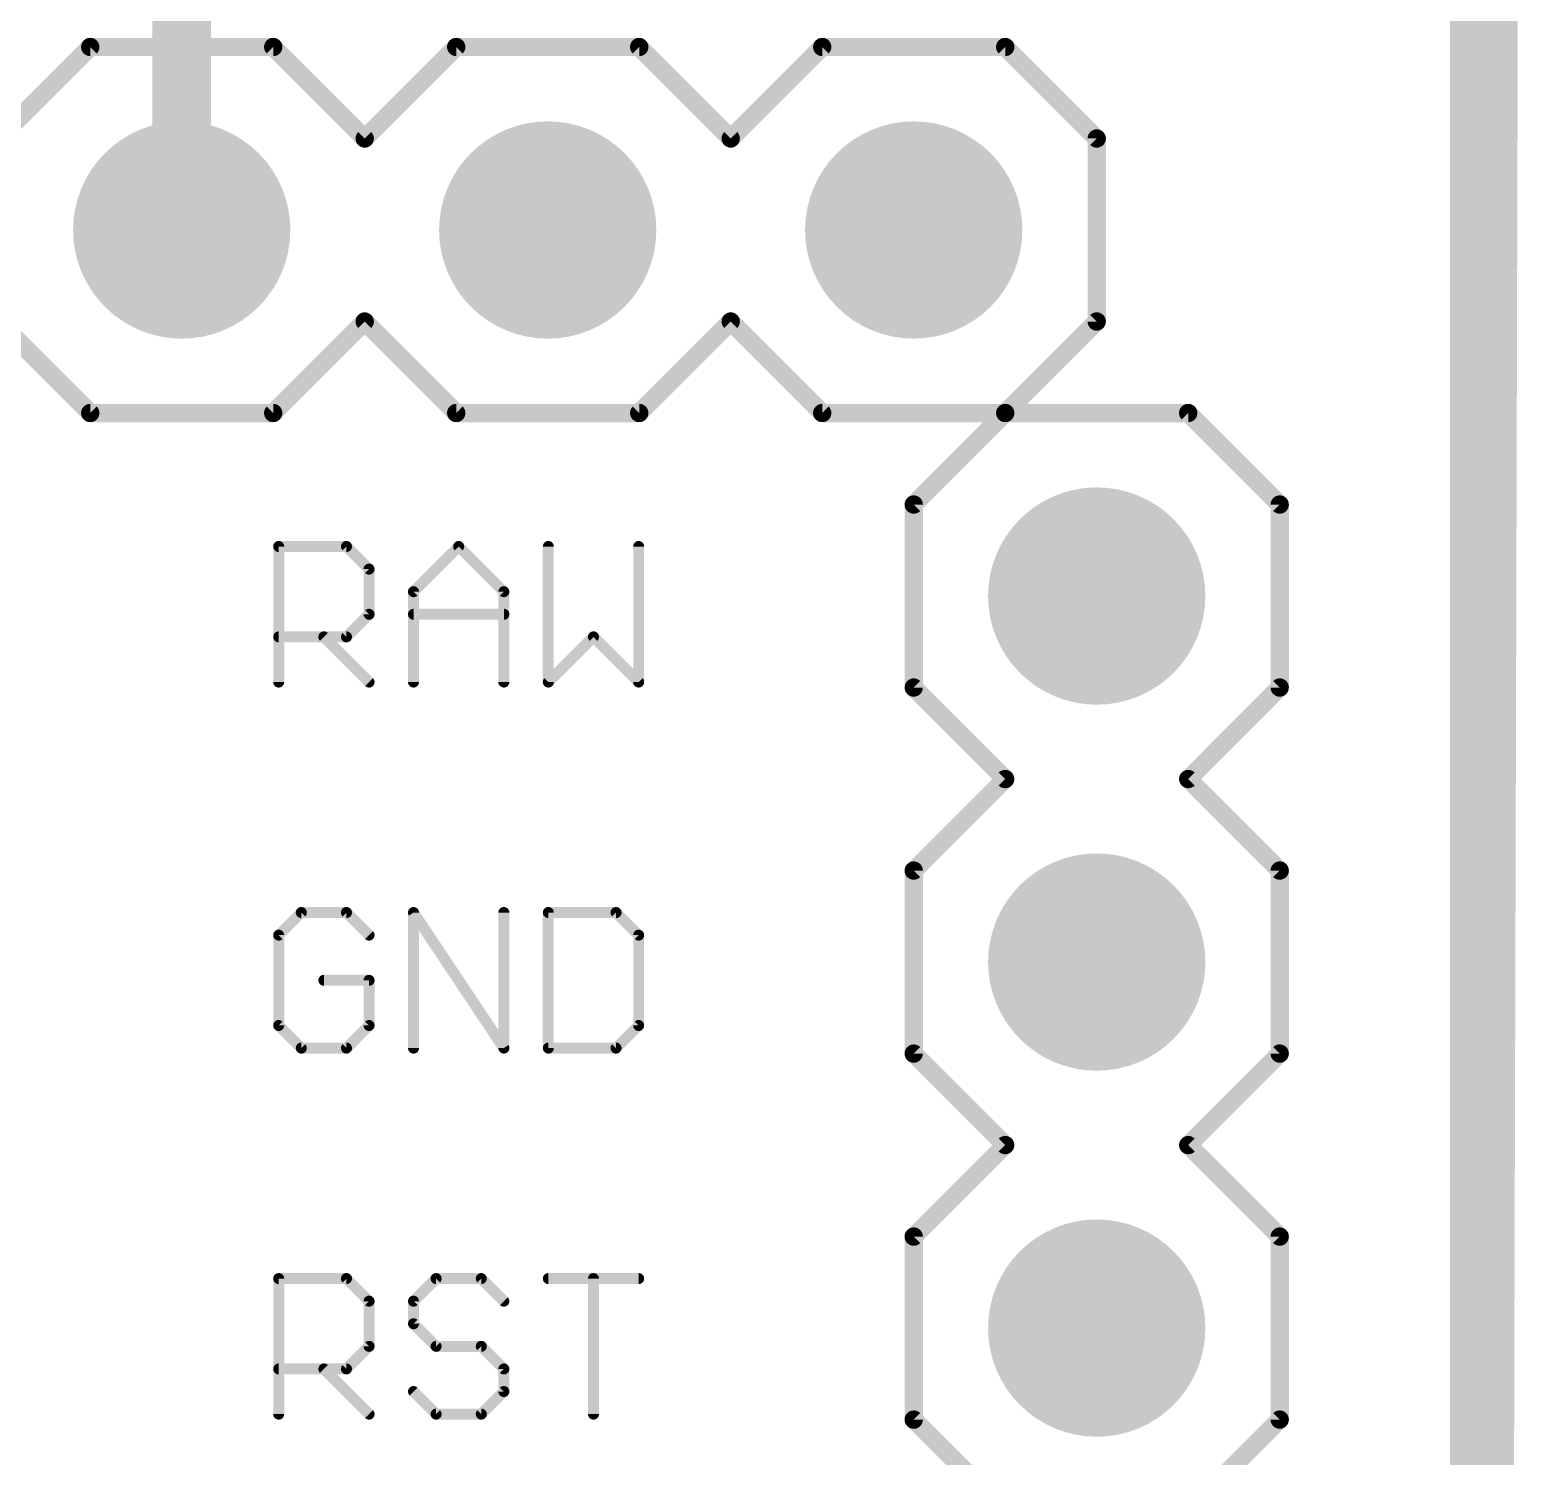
# Model space of a CAD drawing. Extents: x -14.3 to 43.3, y 12 to 70.9.
# Drawn here: x 29.31 to 39.67, y 37.29 to 47.19 of the extents above; entities that cross this region are included whole.
import ezdxf

# ---------------------------------------------------------------- set-up
doc = ezdxf.new("R2010")
doc.units = 0
for name, color, linetype in [('1', 22, 'CONTINUOUS'), ('16', 175, 'CONTINUOUS'), ('17', 82, 'CONTINUOUS'), ('20', 7, 'CONTINUOUS'), ('21', 253, 'CONTINUOUS')]:
    doc.layers.add(name, color=color, linetype=linetype)

# ---------------------------------------------------------------- blocks, each defined once
blk = doc.blocks.new('ROUNDP')
at = {"const_width": 0.5}
blk.add_lwpolyline([(0, -0.25, 1), (0, 0.25, 1), (0, -0.25)], format="xyb", dxfattribs=at)

msp = doc.modelspace()

# ---------------------------------------------------------------- linework, layer by layer
at = {"layer": '1', "const_width": 0.4064}
for points in [[(39.4462, 62.4078), (39.2938, 12.2174)], [(30.3655, 48.3335), (30.3655, 45.7999)]]:
    msp.add_lwpolyline(points, dxfattribs=at)
at = {"layer": '1', "const_width": 0.2032}
msp.add_lwpolyline([(30.2639, 45.7999, 1), (30.4671, 45.7999)], format="xyb", dxfattribs=at)
at = {"layer": '16', "const_width": 0.4064}
msp.add_lwpolyline([(39.4716, 61.5442), (39.3446, 12.446)], dxfattribs=at)
at = {"layer": '20', "const_width": 0.4064}
msp.add_lwpolyline([(39.37, 12.7), (39.37, 62.23)], dxfattribs=at)
at = {"layer": '21'}
for points, const_width in [([(29.7305, 47.0699), (29.0955, 46.4349)], 0.127), ([(31.0005, 47.0699), (29.7305, 47.0699)], 0.127), ([(31.6355, 46.4349), (31.0005, 47.0699)], 0.127), ([(32.2705, 47.0699), (31.6355, 46.4349)], 0.127), ([(33.5405, 47.0699), (32.2705, 47.0699)], 0.127), ([(34.1755, 46.4349), (33.5405, 47.0699)], 0.127), ([(34.8105, 47.0699), (34.1755, 46.4349)], 0.127), ([(36.0805, 47.0699), (34.8105, 47.0699)], 0.127), ([(36.7155, 46.4349), (36.0805, 47.0699)], 0.127), ([(36.7155, 45.1649), (36.7155, 46.4349)], 0.127), ([(29.0955, 45.1649), (29.7305, 44.5299)], 0.127), ([(31.0005, 44.5299), (31.6355, 45.1649)], 0.127), ([(31.6355, 45.1649), (32.2705, 44.5299)], 0.127), ([(33.5405, 44.5299), (34.1755, 45.1649)], 0.127), ([(34.1755, 45.1649), (34.8105, 44.5299)], 0.127), ([(36.0805, 44.5299), (36.7155, 45.1649)], 0.127), ([(31.0005, 44.5299), (29.7305, 44.5299)], 0.127), ([(33.5405, 44.5299), (32.2705, 44.5299)], 0.127), ([(36.0805, 44.5299), (34.8105, 44.5299)], 0.127), ([(36.0805, 44.5299), (35.4455, 43.8949)], 0.127), ([(37.3505, 44.5299), (36.0805, 44.5299)], 0.127), ([(37.9855, 43.8949), (37.3505, 44.5299)], 0.127), ([(35.4455, 43.8949), (35.4455, 42.6249)], 0.127), ([(37.9855, 42.6249), (37.9855, 43.8949)], 0.127), ([(31.0386, 42.663), (31.0386, 43.6036)], 0.0762), ([(31.0386, 43.6036), (31.5089, 43.6036)], 0.0762), ([(31.5089, 43.6036), (31.6656, 43.4468)], 0.0762), ([(31.9741, 43.2901), (32.2876, 43.6036)], 0.0762), ([(32.2876, 43.6036), (32.6012, 43.2901)], 0.0762), ([(32.9096, 43.6036), (32.9096, 42.663)], 0.0762), ([(33.5367, 42.663), (33.5367, 43.6036)], 0.0762), ([(31.6656, 43.4468), (31.6656, 43.1333)], 0.0762), ([(31.9741, 42.663), (31.9741, 43.2901)], 0.0762), ([(32.6012, 43.2901), (32.6012, 42.663)], 0.0762), ([(31.6656, 43.1333), (31.5089, 42.9765)], 0.0762), ([(31.9741, 43.1333), (32.6012, 43.1333)], 0.0762), ([(31.5089, 42.9765), (31.0386, 42.9765)], 0.0762), ([(31.3521, 42.9765), (31.6656, 42.663)], 0.0762), ([(32.9096, 42.663), (33.2231, 42.9765)], 0.0762), ([(33.2231, 42.9765), (33.5367, 42.663)], 0.0762), ([(35.4455, 42.6249), (36.0805, 41.9899)], 0.127), ([(37.3505, 41.9899), (37.9855, 42.6249)], 0.127), ([(36.0805, 41.9899), (35.4455, 41.3549)], 0.127), ([(37.9855, 41.3549), (37.3505, 41.9899)], 0.127), ([(35.4455, 41.3549), (35.4455, 40.0849)], 0.127), ([(37.9855, 40.0849), (37.9855, 41.3549)], 0.127), ([(31.1953, 41.0636), (31.0386, 40.9068)], 0.0762), ([(31.5089, 41.0636), (31.1953, 41.0636)], 0.0762), ([(31.6656, 40.9068), (31.5089, 41.0636)], 0.0762), ([(31.9741, 40.123), (31.9741, 41.0636)], 0.0762), ([(31.9741, 41.0636), (32.6012, 40.123)], 0.0762), ([(32.6012, 40.123), (32.6012, 41.0636)], 0.0762), ([(32.9096, 41.0636), (32.9096, 40.123)], 0.0762), ([(33.3799, 41.0636), (32.9096, 41.0636)], 0.0762), ([(33.5367, 40.9068), (33.3799, 41.0636)], 0.0762), ([(31.0386, 40.9068), (31.0386, 40.2798)], 0.0762), ([(33.5367, 40.2798), (33.5367, 40.9068)], 0.0762), ([(31.6656, 40.5933), (31.3521, 40.5933)], 0.0762), ([(31.6656, 40.2798), (31.6656, 40.5933)], 0.0762), ([(31.0386, 40.2798), (31.1953, 40.123)], 0.0762), ([(31.5089, 40.123), (31.6656, 40.2798)], 0.0762), ([(33.3799, 40.123), (33.5367, 40.2798)], 0.0762), ([(31.1953, 40.123), (31.5089, 40.123)], 0.0762), ([(32.9096, 40.123), (33.3799, 40.123)], 0.0762), ([(35.4455, 40.0849), (36.0805, 39.4499)], 0.127), ([(37.3505, 39.4499), (37.9855, 40.0849)], 0.127), ([(36.0805, 39.4499), (35.4455, 38.8149)], 0.127), ([(37.9855, 38.8149), (37.3505, 39.4499)], 0.127), ([(35.4455, 38.8149), (35.4455, 37.5449)], 0.127), ([(37.9855, 37.5449), (37.9855, 38.8149)], 0.127), ([(31.0386, 37.583), (31.0386, 38.5236)], 0.0762), ([(31.0386, 38.5236), (31.5089, 38.5236)], 0.0762), ([(31.5089, 38.5236), (31.6656, 38.3668)], 0.0762), ([(32.1308, 38.5236), (31.9741, 38.3668)], 0.0762), ([(32.4444, 38.5236), (32.1308, 38.5236)], 0.0762), ([(32.6012, 38.3668), (32.4444, 38.5236)], 0.0762), ([(32.9096, 38.5236), (33.5367, 38.5236)], 0.0762), ([(33.2231, 37.583), (33.2231, 38.5236)], 0.0762), ([(31.6656, 38.3668), (31.6656, 38.0533)], 0.0762), ([(31.9741, 38.3668), (31.9741, 38.2101)], 0.0762), ([(31.9741, 38.2101), (32.1308, 38.0533)], 0.0762), ([(31.6656, 38.0533), (31.5089, 37.8965)], 0.0762), ([(32.1308, 38.0533), (32.4444, 38.0533)], 0.0762), ([(32.4444, 38.0533), (32.6012, 37.8965)], 0.0762), ([(31.5089, 37.8965), (31.0386, 37.8965)], 0.0762), ([(31.3521, 37.8965), (31.6656, 37.583)], 0.0762), ([(32.6012, 37.8965), (32.6012, 37.7398)], 0.0762), ([(32.1308, 37.583), (31.9741, 37.7398)], 0.0762), ([(32.6012, 37.7398), (32.4444, 37.583)], 0.0762), ([(32.4444, 37.583), (32.1308, 37.583)], 0.0762), ([(35.4455, 37.5449), (36.0805, 36.9099)], 0.127), ([(37.3505, 36.9099), (37.9855, 37.5449)], 0.127)]:
    msp.add_lwpolyline(points, dxfattribs=dict(at, const_width=const_width))
for points, const_width in [([(29.7305, 47.1017, 1), (29.7305, 47.0382)], 0.0635), ([(29.7529, 47.0475, 1), (29.708, 47.0924)], 0.0635), ([(31.0229, 47.0924, 1), (30.978, 47.0475)], 0.0635), ([(31.0005, 47.0382, 1), (31.0005, 47.1017)], 0.0635), ([(32.2705, 47.1017, 1), (32.2705, 47.0382)], 0.0635), ([(32.2929, 47.0475, 1), (32.248, 47.0924)], 0.0635), ([(33.5629, 47.0924, 1), (33.518, 47.0475)], 0.0635), ([(33.5405, 47.0382, 1), (33.5405, 47.1017)], 0.0635), ([(34.8105, 47.1017, 1), (34.8105, 47.0382)], 0.0635), ([(34.8329, 47.0475, 1), (34.788, 47.0924)], 0.0635), ([(36.1029, 47.0924, 1), (36.058, 47.0475)], 0.0635), ([(36.0805, 47.0382, 1), (36.0805, 47.1017)], 0.0635), ([(31.613, 46.4574, 1), (31.6579, 46.4125)], 0.0635), ([(31.613, 46.4125, 1), (31.6579, 46.4574)], 0.0635), ([(34.153, 46.4574, 1), (34.1979, 46.4125)], 0.0635), ([(34.153, 46.4125, 1), (34.1979, 46.4574)], 0.0635), ([(36.7472, 46.4349, 1), (36.6837, 46.4349)], 0.0635), ([(36.693, 46.4125, 1), (36.7379, 46.4574)], 0.0635), ([(31.6579, 45.1874, 1), (31.613, 45.1425)], 0.0635), ([(31.6579, 45.1425, 1), (31.613, 45.1874)], 0.0635), ([(34.1979, 45.1874, 1), (34.153, 45.1425)], 0.0635), ([(34.1979, 45.1425, 1), (34.153, 45.1874)], 0.0635), ([(36.6837, 45.1649, 1), (36.7472, 45.1649)], 0.0635), ([(36.7379, 45.1425, 1), (36.693, 45.1874)], 0.0635), ([(29.7305, 44.5617, 1), (29.7305, 44.4982)], 0.0635), ([(29.708, 44.5075, 1), (29.7529, 44.5524)], 0.0635), ([(30.978, 44.5524, 1), (31.0229, 44.5075)], 0.0635), ([(31.0005, 44.4982, 1), (31.0005, 44.5617)], 0.0635), ([(32.2705, 44.5617, 1), (32.2705, 44.4982)], 0.0635), ([(32.248, 44.5075, 1), (32.2929, 44.5524)], 0.0635), ([(33.518, 44.5524, 1), (33.5629, 44.5075)], 0.0635), ([(33.5405, 44.4982, 1), (33.5405, 44.5617)], 0.0635), ([(34.8105, 44.5617, 1), (34.8105, 44.4982)], 0.0635), ([(34.788, 44.5075, 1), (34.8329, 44.5524)], 0.0635), ([(36.0805, 44.5617, 1), (36.0805, 44.4982)], 0.0635), ([(36.058, 44.5524, 1), (36.1029, 44.5075)], 0.0635), ([(36.1029, 44.5075, 1), (36.058, 44.5524)], 0.0635), ([(36.0805, 44.4982, 1), (36.0805, 44.5617)], 0.0635), ([(37.3729, 44.5524, 1), (37.328, 44.5075)], 0.0635), ([(37.3505, 44.4982, 1), (37.3505, 44.5617)], 0.0635), ([(35.4772, 43.8949, 1), (35.4137, 43.8949)], 0.0635), ([(35.423, 43.9174, 1), (35.4679, 43.8725)], 0.0635), ([(38.0172, 43.8949, 1), (37.9537, 43.8949)], 0.0635), ([(37.963, 43.8725, 1), (38.0079, 43.9174)], 0.0635), ([(31.0386, 43.6227, 1), (31.0386, 43.5846)], 0.0381), ([(31.0576, 43.6036, 1), (31.0195, 43.6036)], 0.0381), ([(31.5223, 43.6171, 1), (31.4954, 43.5901)], 0.0381), ([(31.5089, 43.5846, 1), (31.5089, 43.6227)], 0.0381), ([(32.3011, 43.6171, 1), (32.2741, 43.5901)], 0.0381), ([(32.3011, 43.5901, 1), (32.2741, 43.6171)], 0.0381), ([(32.9287, 43.6036, 1), (32.8906, 43.6036)], 0.0381), ([(33.5557, 43.6036, 1), (33.5176, 43.6036)], 0.0381), ([(31.6847, 43.4468, 1), (31.6466, 43.4468)], 0.0381), ([(31.6522, 43.4334, 1), (31.6791, 43.4603)], 0.0381), ([(31.9931, 43.2901, 1), (31.955, 43.2901)], 0.0381), ([(31.9606, 43.3035, 1), (31.9876, 43.2766)], 0.0381), ([(32.6202, 43.2901, 1), (32.5821, 43.2901)], 0.0381), ([(32.5877, 43.2766, 1), (32.6146, 43.3035)], 0.0381), ([(31.6466, 43.1333, 1), (31.6847, 43.1333)], 0.0381), ([(31.6791, 43.1198, 1), (31.6522, 43.1468)], 0.0381), ([(31.9741, 43.1524, 1), (31.9741, 43.1143)], 0.0381), ([(32.6012, 43.1143, 1), (32.6012, 43.1524)], 0.0381), ([(31.0386, 42.9956, 1), (31.0386, 42.9575)], 0.0381), ([(31.3656, 42.99, 1), (31.3386, 42.9631)], 0.0381), ([(31.4954, 42.99, 1), (31.5223, 42.9631)], 0.0381), ([(31.5089, 42.9575, 1), (31.5089, 42.9956)], 0.0381), ([(33.2366, 42.99, 1), (33.2097, 42.9631)], 0.0381), ([(33.2366, 42.9631, 1), (33.2097, 42.99)], 0.0381), ([(31.0195, 42.663, 1), (31.0576, 42.663)], 0.0381), ([(31.6522, 42.6495, 1), (31.6791, 42.6765)], 0.0381), ([(31.955, 42.663, 1), (31.9931, 42.663)], 0.0381), ([(32.5821, 42.663, 1), (32.6202, 42.663)], 0.0381), ([(32.8961, 42.6765, 1), (32.9231, 42.6495)], 0.0381), ([(32.8906, 42.663, 1), (32.9287, 42.663)], 0.0381), ([(33.5176, 42.663, 1), (33.5557, 42.663)], 0.0381), ([(33.5232, 42.6495, 1), (33.5501, 42.6765)], 0.0381), ([(35.4137, 42.6249, 1), (35.4772, 42.6249)], 0.0635), ([(35.4679, 42.6474, 1), (35.423, 42.6025)], 0.0635), ([(37.9537, 42.6249, 1), (38.0172, 42.6249)], 0.0635), ([(38.0079, 42.6025, 1), (37.963, 42.6474)], 0.0635), ([(36.1029, 41.9675, 1), (36.058, 42.0124)], 0.0635), ([(36.058, 41.9675, 1), (36.1029, 42.0124)], 0.0635), ([(37.3729, 42.0124, 1), (37.328, 41.9675)], 0.0635), ([(37.328, 42.0124, 1), (37.3729, 41.9675)], 0.0635), ([(35.4772, 41.3549, 1), (35.4137, 41.3549)], 0.0635), ([(35.423, 41.3774, 1), (35.4679, 41.3325)], 0.0635), ([(38.0172, 41.3549, 1), (37.9537, 41.3549)], 0.0635), ([(37.963, 41.3325, 1), (38.0079, 41.3774)], 0.0635), ([(31.1953, 41.0827, 1), (31.1953, 41.0446)], 0.0381), ([(31.2088, 41.0501, 1), (31.1819, 41.0771)], 0.0381), ([(31.5223, 41.0771, 1), (31.4954, 41.0501)], 0.0381), ([(31.5089, 41.0446, 1), (31.5089, 41.0827)], 0.0381), ([(31.9931, 41.0636, 1), (31.955, 41.0636)], 0.0381), ([(31.9899, 41.0742, 1), (31.9582, 41.053)], 0.0381), ([(32.6202, 41.0636, 1), (32.5821, 41.0636)], 0.0381), ([(32.9096, 41.0827, 1), (32.9096, 41.0446)], 0.0381), ([(32.9287, 41.0636, 1), (32.8906, 41.0636)], 0.0381), ([(33.3934, 41.0771, 1), (33.3664, 41.0501)], 0.0381), ([(33.3799, 41.0446, 1), (33.3799, 41.0827)], 0.0381), ([(31.0576, 40.9068, 1), (31.0195, 40.9068)], 0.0381), ([(31.0251, 40.9203, 1), (31.052, 40.8934)], 0.0381), ([(31.6522, 40.8934, 1), (31.6791, 40.9203)], 0.0381), ([(33.5557, 40.9068, 1), (33.5176, 40.9068)], 0.0381), ([(33.5232, 40.8934, 1), (33.5501, 40.9203)], 0.0381), ([(31.3521, 40.6124, 1), (31.3521, 40.5743)], 0.0381), ([(31.6847, 40.5933, 1), (31.6466, 40.5933)], 0.0381), ([(31.6656, 40.5743, 1), (31.6656, 40.6124)], 0.0381), ([(31.052, 40.2932, 1), (31.0251, 40.2663)], 0.0381), ([(31.6791, 40.2663, 1), (31.6522, 40.2932)], 0.0381), ([(33.5501, 40.2663, 1), (33.5232, 40.2932)], 0.0381), ([(31.0195, 40.2798, 1), (31.0576, 40.2798)], 0.0381), ([(31.6466, 40.2798, 1), (31.6847, 40.2798)], 0.0381), ([(33.5176, 40.2798, 1), (33.5557, 40.2798)], 0.0381), ([(31.1953, 40.1421, 1), (31.1953, 40.104)], 0.0381), ([(31.1819, 40.1095, 1), (31.2088, 40.1365)], 0.0381), ([(31.4954, 40.1365, 1), (31.5223, 40.1095)], 0.0381), ([(31.5089, 40.104, 1), (31.5089, 40.1421)], 0.0381), ([(31.955, 40.123, 1), (31.9931, 40.123)], 0.0381), ([(32.5821, 40.123, 1), (32.6202, 40.123)], 0.0381), ([(32.5853, 40.1124, 1), (32.617, 40.1336)], 0.0381), ([(32.9096, 40.1421, 1), (32.9096, 40.104)], 0.0381), ([(32.8906, 40.123, 1), (32.9287, 40.123)], 0.0381), ([(33.3664, 40.1365, 1), (33.3934, 40.1095)], 0.0381), ([(33.3799, 40.104, 1), (33.3799, 40.1421)], 0.0381), ([(35.4137, 40.0849, 1), (35.4772, 40.0849)], 0.0635), ([(35.4679, 40.1074, 1), (35.423, 40.0625)], 0.0635), ([(37.9537, 40.0849, 1), (38.0172, 40.0849)], 0.0635), ([(38.0079, 40.0625, 1), (37.963, 40.1074)], 0.0635), ([(36.1029, 39.4275, 1), (36.058, 39.4724)], 0.0635), ([(36.058, 39.4275, 1), (36.1029, 39.4724)], 0.0635), ([(37.3729, 39.4724, 1), (37.328, 39.4275)], 0.0635), ([(37.328, 39.4724, 1), (37.3729, 39.4275)], 0.0635), ([(35.4772, 38.8149, 1), (35.4137, 38.8149)], 0.0635), ([(35.423, 38.8374, 1), (35.4679, 38.7925)], 0.0635), ([(38.0172, 38.8149, 1), (37.9537, 38.8149)], 0.0635), ([(37.963, 38.7925, 1), (38.0079, 38.8374)], 0.0635), ([(31.0386, 38.5427, 1), (31.0386, 38.5046)], 0.0381), ([(31.0576, 38.5236, 1), (31.0195, 38.5236)], 0.0381), ([(31.5223, 38.5371, 1), (31.4954, 38.5101)], 0.0381), ([(31.5089, 38.5046, 1), (31.5089, 38.5427)], 0.0381), ([(32.1308, 38.5427, 1), (32.1308, 38.5046)], 0.0381), ([(32.1443, 38.5101, 1), (32.1174, 38.5371)], 0.0381), ([(32.4579, 38.5371, 1), (32.4309, 38.5101)], 0.0381), ([(32.4444, 38.5046, 1), (32.4444, 38.5427)], 0.0381), ([(32.9096, 38.5427, 1), (32.9096, 38.5046)], 0.0381), ([(33.2422, 38.5236, 1), (33.2041, 38.5236)], 0.0381), ([(33.5367, 38.5046, 1), (33.5367, 38.5427)], 0.0381), ([(31.6847, 38.3668, 1), (31.6466, 38.3668)], 0.0381), ([(31.6522, 38.3534, 1), (31.6791, 38.3803)], 0.0381), ([(31.9931, 38.3668, 1), (31.955, 38.3668)], 0.0381), ([(31.9606, 38.3803, 1), (31.9876, 38.3534)], 0.0381), ([(32.5877, 38.3534, 1), (32.6146, 38.3803)], 0.0381), ([(31.9876, 38.2235, 1), (31.9606, 38.1966)], 0.0381), ([(31.955, 38.2101, 1), (31.9931, 38.2101)], 0.0381), ([(31.6466, 38.0533, 1), (31.6847, 38.0533)], 0.0381), ([(31.6791, 38.0398, 1), (31.6522, 38.0668)], 0.0381), ([(32.1308, 38.0724, 1), (32.1308, 38.0343)], 0.0381), ([(32.1174, 38.0398, 1), (32.1443, 38.0668)], 0.0381), ([(32.4579, 38.0668, 1), (32.4309, 38.0398)], 0.0381), ([(32.4444, 38.0343, 1), (32.4444, 38.0724)], 0.0381), ([(31.0386, 37.9156, 1), (31.0386, 37.8775)], 0.0381), ([(31.3656, 37.91, 1), (31.3386, 37.8831)], 0.0381), ([(31.5089, 37.8775, 1), (31.5089, 37.9156)], 0.0381), ([(32.6202, 37.8965, 1), (32.5821, 37.8965)], 0.0381), ([(31.4954, 37.91, 1), (31.5223, 37.8831)], 0.0381), ([(32.5877, 37.8831, 1), (32.6146, 37.91)], 0.0381), ([(31.9876, 37.7532, 1), (31.9606, 37.7263)], 0.0381), ([(32.5821, 37.7398, 1), (32.6202, 37.7398)], 0.0381), ([(32.6146, 37.7263, 1), (32.5877, 37.7532)], 0.0381), ([(32.1308, 37.6021, 1), (32.1308, 37.564)], 0.0381), ([(32.4444, 37.564, 1), (32.4444, 37.6021)], 0.0381), ([(31.0195, 37.583, 1), (31.0576, 37.583)], 0.0381), ([(31.6522, 37.5695, 1), (31.6791, 37.5965)], 0.0381), ([(32.1174, 37.5695, 1), (32.1443, 37.5965)], 0.0381), ([(32.4309, 37.5965, 1), (32.4579, 37.5695)], 0.0381), ([(33.2041, 37.583, 1), (33.2422, 37.583)], 0.0381), ([(35.4137, 37.5449, 1), (35.4772, 37.5449)], 0.0635), ([(35.4679, 37.5674, 1), (35.423, 37.5225)], 0.0635), ([(37.9537, 37.5449, 1), (38.0172, 37.5449)], 0.0635), ([(38.0079, 37.5225, 1), (37.963, 37.5674)], 0.0635)]:
    msp.add_lwpolyline(points, format="xyb", dxfattribs=dict(at, const_width=const_width))

# ---------------------------------------------------------------- block references
at = {"layer": '17', "xscale": 1.508, "yscale": 1.508, "rotation": 270}
for p in [(30.3655, 45.7999), (30.3655, 45.7999), (32.9055, 45.7999), (32.9055, 45.7999), (35.4455, 45.7999), (35.4455, 45.7999)]:
    msp.add_blockref('ROUNDP', p, dxfattribs=at)
at = {"layer": '17', "xscale": 1.508, "yscale": 1.508}
for p in [(36.7155, 43.2599), (36.7155, 43.2599), (36.7155, 40.7199), (36.7155, 40.7199), (36.7155, 38.1799), (36.7155, 38.1799)]:
    msp.add_blockref('ROUNDP', p, dxfattribs=at)

doc.saveas('drawing.dxf')
